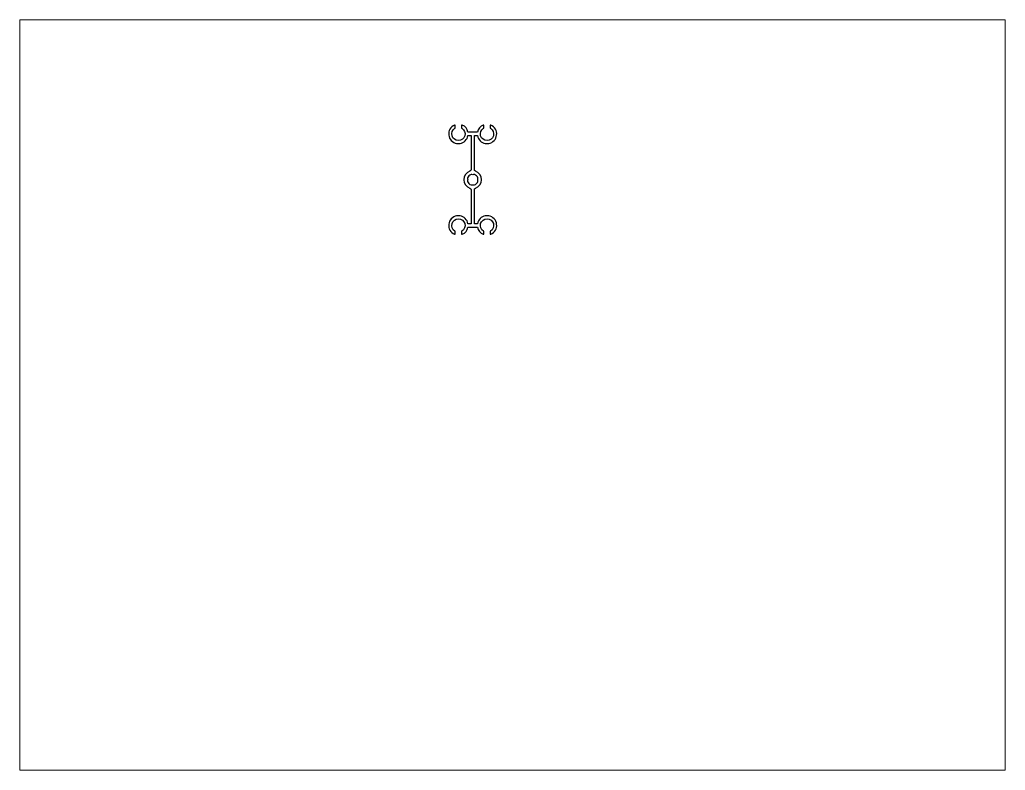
# Paper-space layout 'Layout1' of a CAD drawing. Extents: x 27 to 240, y 20 to 183.
# The model-space entities are those that its viewports show. They can reach past a viewport. Long polylines and large blocks are cut down to what shows.
import ezdxf

# ---------------------------------------------------------------- set-up
doc = ezdxf.new("R2010")
doc.units = 0
doc.header["$LTSCALE"] = 15
doc.layers.get('0').update_dxf_attribs({"linetype": 'CONTINUOUS'})

msp = doc.modelspace()

# ---------------------------------------------------------------- linework, layer by layer
at = {"ltscale": 0.05}
msp.add_lwpolyline([(181.21, 200.43, -0.056851), (179.85, 200.43, 0.314542), (176.79, 197.34), (175.58, 197.34), (175.58, 210.7, -0.326122), (176, 211.27, 0.72987), (176, 217.94, -0.326122), (175.58, 218.51), (175.58, 231.87), (176.79, 231.87, 0.314542), (179.85, 228.78, -0.056851), (181.21, 228.78, 0.739552), (182.06, 235.99, 0.541555), (181.78, 235.81), (181.78, 234.91, 0.262398), (181.88, 234.74, -3.582971), (179.19, 234.74, 0.262398), (179.28, 234.91), (179.28, 235.81, 0.541555), (179, 235.99, 0.251178), (176.79, 233.17), (173.08, 233.17, 0.251178), (170.86, 235.99, 0.541555), (170.58, 235.81), (170.58, 234.91, 0.262398), (170.68, 234.74, -3.582971), (167.99, 234.74, 0.262398), (168.08, 234.91), (168.08, 235.81, 0.541555), (167.8, 235.99, 0.739552), (168.65, 228.78, -0.056851), (170.01, 228.78, 0.314542), (173.08, 231.87), (174.28, 231.87), (174.28, 218.51, -0.326122), (173.86, 217.94, 0.72987), (173.86, 211.27, -0.326122), (174.28, 210.7), (174.28, 197.34), (173.08, 197.34, 0.314542), (170.01, 200.43, -0.056851), (168.65, 200.43, 0.739552), (167.8, 193.21, 0.541555), (168.08, 193.4), (168.08, 194.3, 0.262398), (167.99, 194.47, -3.582971), (170.68, 194.47, 0.262398), (170.58, 194.3), (170.58, 193.4, 0.541555), (170.86, 193.21, 0.251178), (173.08, 196.04), (176.79, 196.04, 0.251178), (179, 193.21, 0.541555), (179.28, 193.4), (179.28, 194.3, 0.262398), (179.19, 194.47, -3.582971), (181.88, 194.47, 0.262398), (181.78, 194.3), (181.78, 193.4, 0.541555), (182.06, 193.21, 0.739552), (181.21, 200.43)], format="xyb", dxfattribs=at)
msp.add_lwpolyline([(172.89, 215.27, -0.142557), (172.89, 213.94, 0.240046), (174.27, 212.56, -0.142557), (175.6, 212.56, 0.240046), (176.98, 213.94, -0.142557), (176.98, 215.27, 0.240046), (175.6, 216.65, -0.142557), (174.27, 216.65, 0.240046)], format="xyb", close=True, dxfattribs=at)

psp = doc.layouts.get("Layout1")

# ---------------------------------------------------------------- viewports
at = {"layer": '0', "color": 0, "linetype": 'BYBLOCK', "ltscale": 0.05}
psp.add_viewport(center=(133.35, 101.6), size=(213.36, 162.56), view_center_point=(190.51, 130.3), view_height=293.8955, dxfattribs=at)

doc.saveas('drawing.dxf')
